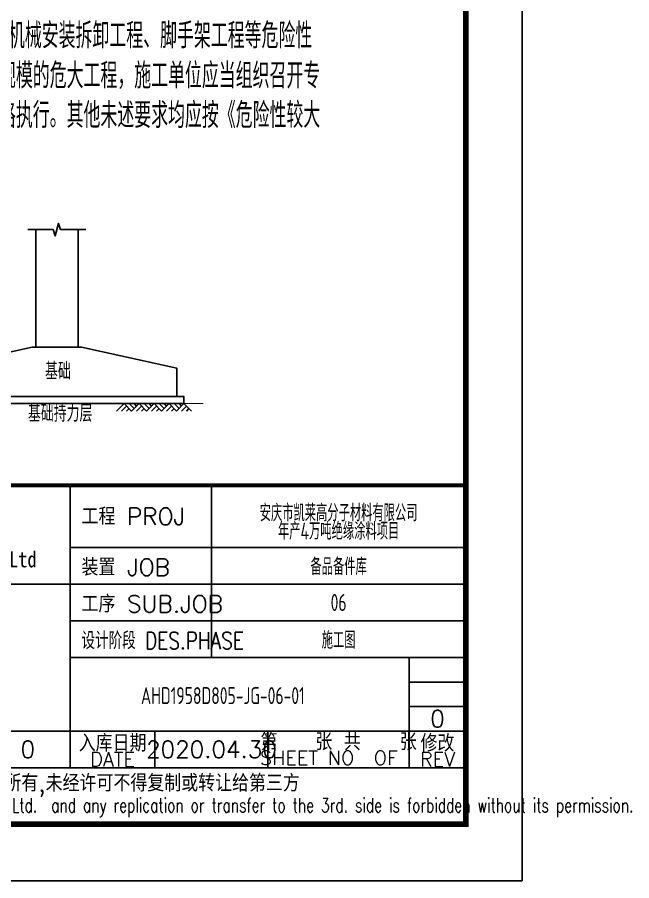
# Model space of a CAD drawing. Header units: millimetres. Extents: x 865974 to 875117, y 41124 to 44891.
# Drawn here: x 866726.1 to 866834.8, y 41123.6 to 41276.4 of the extents above; entities that cross this region are included whole.
import ezdxf
from ezdxf.enums import TextEntityAlignment as Align

# ---------------------------------------------------------------- set-up
doc = ezdxf.new("R2010")
doc.units = ezdxf.units.MM
doc.header["$LTSCALE"] = 1000
doc.header["$MEASUREMENT"] = 0
for name, color, linetype in [('1505', 2, 'Continuous'), ('AXIS', 3, 'Continuous'), ('TEXT', 4, 'Continuous'), ('THIN', 7, 'Continuous')]:
    doc.layers.add(name, color=color, linetype=linetype)
doc.layers.add('SM001', color=7, linetype='Continuous', lineweight=15)
doc.styles.add('ECEC_TQ', font='txt_l.shx', dxfattribs={"bigfont": 'hztxt_l.shx'})
doc.styles.add('ECEC_TQ_S', font='')
doc.styles.add('SM001', font='tssdeng.shx', dxfattribs={"width": 0.7, "bigfont": 'tssdchn.shx'})
doc.styles.add('TS', font='tssdeng.shx', dxfattribs={"width": 0.8, "height": 2.5, "bigfont": 'tssdchn.shx'})
doc.styles.add('TSSD_REIN', font='tssdeng.shx', dxfattribs={"width": 0.7, "bigfont": 'tssdchn.shx'})
doc.styles.get('ECEC_TQ_S').set_extended_font_data('SimSun')

msp = doc.modelspace()

# ---------------------------------------------------------------- linework, layer by layer
at = {"color": 0}
msp.add_line((866815.467, 41717.604), (866815.467, 41123.604), dxfattribs=at)
for p, q in [((866743.671, 41206.74), (866744.996, 41208.066)), ((866744.554, 41206.74), (866745.438, 41207.624)), ((866746.322, 41206.74), (866744.996, 41208.066)), ((866745.438, 41206.74), (866745.88, 41207.182)), ((866746.764, 41207.182), (866745.88, 41208.066)), ((866746.322, 41206.74), (866747.648, 41208.066)), ((866747.206, 41207.624), (866746.764, 41208.066)), ((866747.206, 41206.74), (866748.09, 41207.624)), ((866748.974, 41206.74), (866747.648, 41208.066)), ((866748.09, 41206.74), (866748.532, 41207.182)), ((866749.416, 41207.182), (866748.532, 41208.066)), ((866748.974, 41206.74), (866750.3, 41208.066)), ((866749.858, 41207.624), (866749.416, 41208.066)), ((866749.858, 41206.74), (866750.742, 41207.624)), ((866751.626, 41206.74), (866750.3, 41208.066)), ((866750.742, 41206.74), (866751.184, 41207.182)), ((866752.067, 41207.182), (866751.184, 41208.066)), ((866751.626, 41206.74), (866752.951, 41208.066)), ((866752.509, 41207.624), (866752.067, 41208.066)), ((866752.509, 41206.74), (866753.393, 41207.624)), ((866754.277, 41206.74), (866752.951, 41208.066)), ((866753.393, 41206.74), (866753.835, 41207.182)), ((866754.719, 41207.182), (866753.835, 41208.066)), ((866754.277, 41206.74), (866755.603, 41208.066)), ((866755.161, 41207.624), (866754.719, 41208.066)), ((866755.161, 41206.74), (866756.045, 41207.624)), ((866756.929, 41206.74), (866755.603, 41208.066)), ((866756.045, 41206.74), (866756.487, 41207.182)), ((866735.467, 41143.604), (866735.467, 41193.604)), ((866760.467, 41163.104), (866760.467, 41193.604)), ((866805.467, 41133.604), (866805.467, 41193.604)), ((866735.467, 41182.604), (866805.467, 41182.604)), ((866625.467, 41176.104), (866735.467, 41176.104)), ((866735.467, 41176.104), (866805.467, 41176.104)), ((866735.467, 41169.604), (866805.467, 41169.604)), ((866735.467, 41163.104), (866805.467, 41163.104)), ((866795.467, 41143.604), (866795.467, 41163.104)), ((866795.467, 41158.771), (866805.467, 41158.771)), ((866795.467, 41154.438), (866805.467, 41154.438)), ((866680.467, 41150.104), (866805.467, 41150.104)), ((866750.467, 41143.604), (866750.467, 41150.104)), ((866770.467, 41143.604), (866770.467, 41150.104)), ((866625.467, 41143.604), (866805.467, 41143.604)), ((866625.467, 41133.604), (866805.467, 41133.604)), ((866815.467, 41123.604), (865974.467, 41123.604))]:
    msp.add_line(p, q)
at = {"color": 0, "const_width": 1}
msp.add_lwpolyline([(866805.467, 41133.604), (865999.467, 41133.604), (865999.467, 41707.604), (866805.467, 41707.604)], close=True, dxfattribs=at)
at = {"const_width": 0.7}
msp.add_lwpolyline([(866805.467, 41193.604), (866625.467, 41193.604)], dxfattribs=at)
at = {"layer": '1505'}
for p, q in [((866729.353, 41218.066), (866729.353, 41238.854)), ((866736.853, 41218.066), (866736.853, 41238.854)), ((866737.478, 41218.066), (866728.728, 41218.066))]:
    msp.add_line(p, q, dxfattribs=at)
for points in [[(866711.853, 41209.316), (866711.853, 41214.316), (866728.728, 41218.066)], [(866754.353, 41209.316), (866754.353, 41214.316), (866737.478, 41218.066)], [(866755.603, 41208.066), (866710.603, 41208.066), (866710.603, 41209.316), (866755.603, 41209.316), (866755.603, 41208.066)]]:
    msp.add_lwpolyline(points, dxfattribs=at)
at = {"layer": 'TEXT', "linetype": 'ByBlock', "ltscale": 0.8, "const_width": 0.15}
msp.add_lwpolyline([(866628.921, 41220.986), (866710.603, 41220.986), (866710.603, 41208.066), (866759.054, 41208.066)], dxfattribs=at)
at = {"layer": 'THIN', "ltscale": 0.8}
msp.add_lwpolyline([(866738.253, 41238.854), (866733.753, 41238.854), (866733.403, 41239.954), (866732.803, 41237.754), (866732.453, 41238.854), (866727.953, 41238.854)], dxfattribs=at)

# ---------------------------------------------------------------- texts
at = {"style": 'ECEC_TQ'}
for s, p in [('工程 PROJ', (866737.467, 41186.604)), ('装置 JOB', (866737.467, 41177.604)), ('工序 SUB.JOB', (866737.467, 41171.104))]:
    msp.add_text(s, height=3, dxfattribs=at).set_placement(p)
for s, height, style, width, p in [('Anhui Huadong Chemical & Medical Engineering Co.,Ltd', 2.8, 'ECEC_TQ_S', 0.85, (866687.416, 41180.104)), ('The proprietary right of this document belongs to Anhui Huadong Chemical And Medical Engineering  Co.,Ltd.  and any replication or transfer to the 3rd. side is forbidden without its permission. ', 2.5, 'ECEC_TQ', 0.72, (866715.467, 41136.604))]:
    msp.add_text(s, height=height, dxfattribs=dict(style=style, width=width)).set_placement(p, align=Align.MIDDLE)
at = {"style": 'ECEC_TQ', "width": 0.8}
msp.add_text('设计阶段 DES.PHASE', height=3, dxfattribs=at).set_placement((866737.467, 41164.604))
at = {"style": 'ECEC_TQ'}
for s, height, p in [('入库日期', 3, (866742.967, 41148.104)), ('第   张 共   张', 3, (866782.967, 41148.354)), ('修改', 3, (866800.467, 41148.104)), ('DATE', 2.5, (866742.967, 41145.104)), ('SHEET NO  OF  ', 2.5, (866782.967, 41145.354)), ('REV', 2.5, (866800.467, 41145.104)), ('本文件专有权属安徽华东化工医药工程有限责任公司所有,未经许可不得复制或转让给第三方', 3, (866715.467, 41140.604))]:
    msp.add_text(s, height=height, dxfattribs=at).set_placement(p, align=Align.MIDDLE)
for tag, text, p in [('0', '0', (866800.467, 41152.271)), ('0', '0', (866727.967, 41146.854)), ('2020.04.30', ' ', (866760.467, 41146.854))]:
    msp.add_attdef(tag, text=text, height=3, dxfattribs=at).set_placement(p, align=Align.MIDDLE)
at = {"layer": 'AXIS', "style": 'TSSD_REIN', "width": 0.7}
for s, p in [('安庆市凯莱高分子材料有限公司', (866782.967, 41188.88)), ('年产4万吨绝缘涂料项目', (866782.967, 41185.65)), ('备品备件库', (866782.967, 41179.354)), ('06', (866782.967, 41172.854)), ('施工图', (866782.967, 41166.354)), ('AHD1958D805-JG-06-01', (866762.479, 41156.373))]:
    msp.add_text(s, height=3, dxfattribs=at).set_placement(p, align=Align.MIDDLE)
at = {"layer": 'SM001'}
for s, height, style, width, p in [(' 对于本工程可能涉及到的基坑工程、模板工程及支持体系、起重吊装及起重机械安装拆卸工程、脚手架工程等危险性', 4.5, 'SM001', 0.7, (866623.774, 41270.947)), ('较大的施工项目，应结合本工程，制定专项施工方案，其中对于超过一定规模的危大工程，施工单位应当组织召开专', 4.5, 'SM001', 0.7, (866627.098, 41263.856)), ('家论证会对专项施工方案进行论证，且需通过论证并按论证报告修改并严格执行。其他未述要求均应按《危险性较大', 4.5, 'SM001', 0.7, (866627.098, 41256.856)), ('基础', 3, 'TS', 0.8, (866731.004, 41212.33)), ('基础持力层', 3, 'TS', 0.8, (866727.986, 41204.847))]:
    msp.add_text(s, height=height, dxfattribs=dict(at, style=style, width=width)).set_placement(p)

doc.saveas('drawing.dxf')
